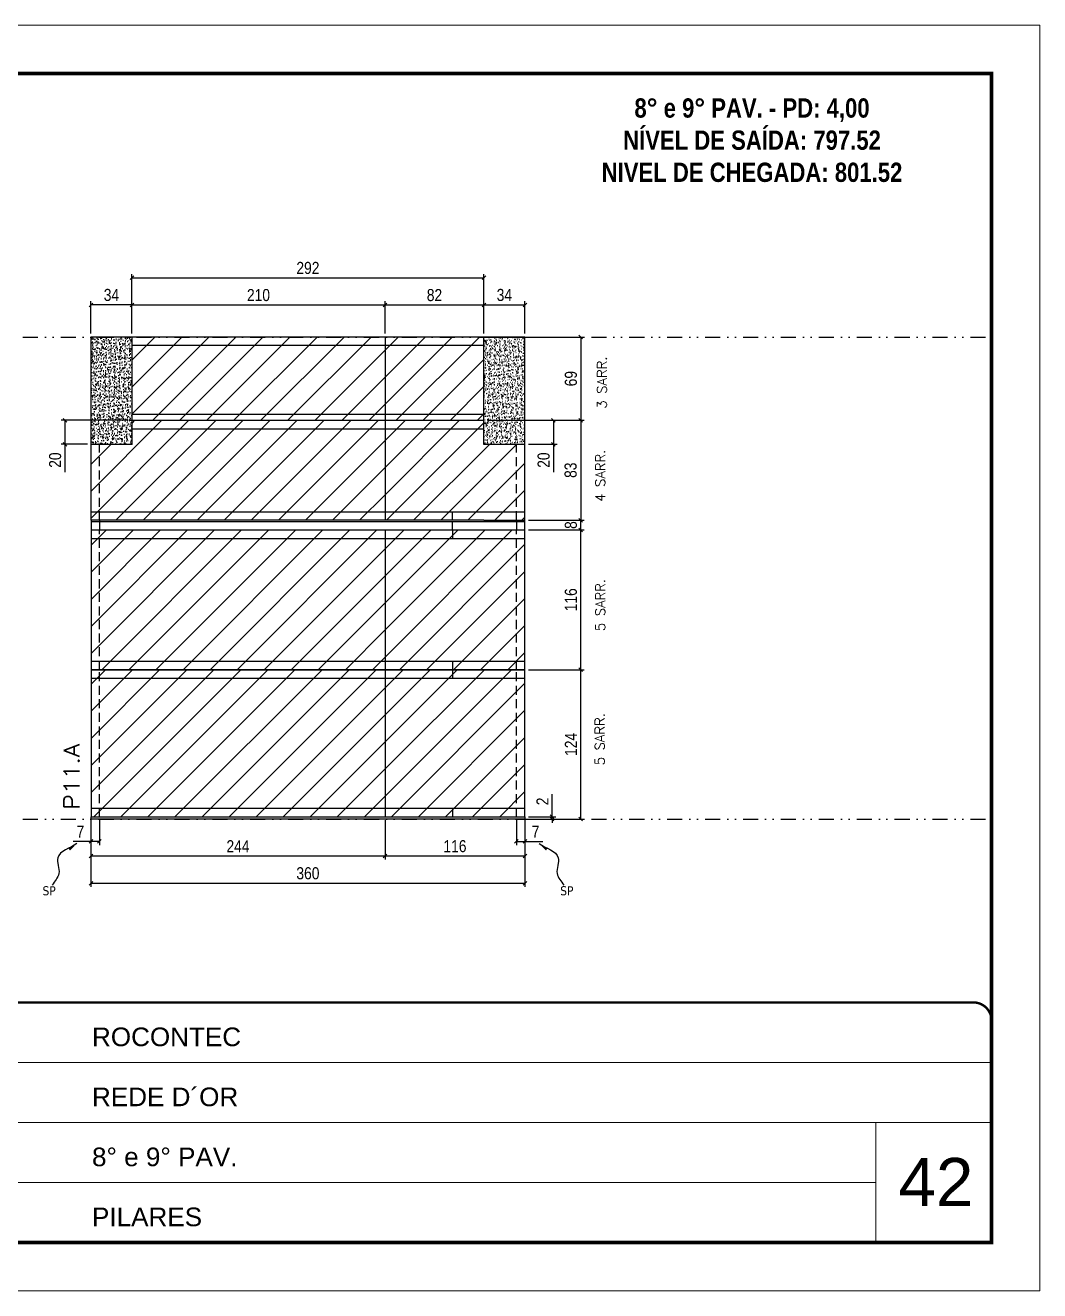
# Model space of a CAD drawing. Extents: x 28748 to 35002, y 14885 to 43501.
# Drawn here: x 30990 to 31832, y 30965 to 32015 of the extents above; entities that cross this region are included whole.
import ezdxf

# ---------------------------------------------------------------- set-up
doc = ezdxf.new("R2010")
doc.units = 0
for name, pattern in [('CONTINUO', [0]), ('DASHED', [0.75, 0.5, -0.25]), ('DIVIDE2', [0.625, 0.25, -0.125, 0, -0.125, 0, -0.125]), ('HIDDEN', [0.375, 0.25, -0.125])]:
    doc.linetypes.add(name, pattern=pattern)
for name, color, linetype, lineweight in [('CARIMBO', 255, 'Continuous', 9), ('Folhas', 255, 'Continuous', 9), ('Hachura', 251, 'Continuous', 9), ('SARRAFO DE PRESSAO', 251, 'DASHED', 9), ('Texto Seção', 7, 'Continuous', 15)]:
    doc.layers.add(name, color=color, linetype=linetype, lineweight=lineweight)
for name, color, linetype in [('COTA', 241, 'Continuous'), ('NOMENCLATURA', 7, 'Continuous'), ('Nível', 160, 'Continuous'), ('Painéis', 200, 'Continuous'), ('SARR_2.2x7', 40, 'Continuous'), ('Sarrafo de Pressão', 42, 'HIDDEN'), ('texto', 7, 'Continuous')]:
    doc.layers.add(name, color=color, linetype=linetype)
doc.styles.add('ARIAL', font='arial.ttf')
doc.styles.add('COTA TECNICA', font='techl___.ttf', dxfattribs={"height": 10})
doc.styles.add('COTA TECNICA-50', font='techl___.ttf', dxfattribs={"height": 10})
doc.styles.add('REGUA-120', font='ROMANS.shx', dxfattribs={"height": 15})
doc.styles.add('ROMANC', font='techb___.ttf', dxfattribs={"height": 2.5})
doc.styles.add('ROMANS', font='romans.shx')
doc.styles.get("Standard").update_dxf_attribs({"font": 'arial.ttf'})
doc.dimstyles.new('COTA PAINEL-50', dxfattribs={"dimtxt": 10, "dimasz": 3, "dimexe": 3, "dimexo": 3, "dimgap": 3, "dimtad": 1, "dimdec": 1, "dimzin": 12, "dimdsep": 46, "dimtxsty": 'COTA TECNICA-50', "dimblk1": 'OBLIQUE', "dimblk2": 'OBLIQUE', "dimsah": 1, "dimcen": 0.9, "dimclrd": 4, "dimclre": 4, "dimclrt": 240, "dimadec": 1, "dimazin": 3, "dimtfac": 1, "dimtdec": 1, "dimtmove": 0, "dimatfit": 3, "dimfxl": 1, "dimtolj": 1, "dimtzin": 12, "dimarcsym": 0})
doc.dimstyles.new('PAINEL', dxfattribs={"dimtxt": 10, "dimasz": 3, "dimexe": 3, "dimexo": 3, "dimgap": 3, "dimtad": 1, "dimdec": 1, "dimzin": 12, "dimdsep": 46, "dimtxsty": 'COTA TECNICA', "dimblk1": 'OBLIQUE', "dimblk2": 'OBLIQUE', "dimsah": 1, "dimcen": 0.9, "dimclrd": 4, "dimclre": 4, "dimclrt": 240, "dimadec": 1, "dimazin": 3, "dimtfac": 1, "dimtdec": 1, "dimtmove": 0, "dimatfit": 3, "dimfxl": 1, "dimtolj": 1, "dimtzin": 12, "dimarcsym": 0})
doc.dimstyles.get("Standard").update_dxf_attribs({"dimtxt": 0.18, "dimasz": 0.18, "dimexe": 0.18, "dimexo": 0.0625, "dimgap": 0.09, "dimtad": 0, "dimtih": 1, "dimtoh": 1, "dimdec": 4, "dimzin": 0, "dimdsep": 46, "dimtxsty": 'Standard', "dimcen": 0.09, "dimadec": 0, "dimazin": 0, "dimtfac": 1, "dimtdec": 4, "dimtofl": 0, "dimtmove": 0, "dimatfit": 3, "dimfxl": 1, "dimtolj": 1, "dimtzin": 0, "dimarcsym": 0})
pattern_1 = [(45, (-100272.658, -2076.637), (-11.2253202, 11.2253202), [])]
pattern_2 = [(45, (22629.309, 32133.585), (-11.22532, 11.22532), [])]
pattern_3 = [(50, (0, 8), (5.46554007, -0.47817257), [0.5715, -6.2865]), (355, (0, 8), (-1.05730264, 5.73170536), [0.4572, -5.0292175]), (100.451445, (0.4555, 7.96), (4.4082374, 5.25353256), [0.48570026, -5.34270734]), (46.1842, (0, 9.524), (8.1323712, -1.2612698), [0.85725, -9.42975]), (96.635558, (0.678, 9.419), (7.122124, 7.4227837), [0.7285507, -8.0140682]), (351.184151, (0, 9.524), (7.122124, 7.4227837), [0.685799, -7.543792]), (21, (0.762, 9.143), (4.54843174, -3.06795595), [0.5715, -6.2865]), (326, (0.762, 9.143), (1.85406085, 5.525639), [0.4572, -5.0292]), (71.451445, (1.141, 8.8873), (6.4024926, 2.45768307), [0.48570026, -5.3426981]), (37.5, (0, 8), (0.0926581, 2.53665117), [0, -4.96824, 0, -5.1054, 0, -5.04825]), (7.5, (0, 8), (2.00458988, 3.00541724), [0, -2.91084, 0, -4.85394, 0, -1.92405]), (327.5, (-1.6993, 8), (4.067717855, -0.17186232), [0, -1.905, 0, -5.9436, 0, -7.8867]), (317.5, (-2.4613, 8), (4.44387544, 0.76279473), [0, -2.4765, 0, -3.94716, 0, -5.6007])]

# ---------------------------------------------------------------- blocks, each defined once
blk = doc.blocks.new('9999999999')
at = {"color": 30, "linetype": 'CONTINUO'}
for p, q in [((98564.6, 34379.6), (99584, 34379.6)), ((98564.6, 34329.8), (99488, 34329.8)), ((99584, 34329.8), (99488, 34329.8)), ((99488, 34329.8), (99488, 34230.2)), ((98564.6, 34280), (99488, 34280))]:
    blk.add_line(p, q, dxfattribs=at)
at = {"color": 30, "linetype": 'CONTINUO', "const_width": 2}
blk.add_lwpolyline([(99584, 34230.2), (99584, 34414.4, 0.414214), (99569, 34429.4), (98229, 34429.4, 0.414214), (98214, 34414.4), (98214, 34245.2, 0.414214), (98229, 34230.2), (99584, 34230.2)], format="xyb", dxfattribs=at)
at = {"layer": 'Folhas'}
blk.add_lwpolyline([(98139, 34190.2), (99624, 34190.2), (99624, 35240.2), (98139, 35240.2)], close=True, dxfattribs=at)
at = {"layer": 'Folhas', "color": 30, "const_width": 3}
blk.add_lwpolyline([(98214, 34230.2), (99584, 34230.2), (99584, 35200.2), (98214, 35200.2)], close=True, dxfattribs=at)
at = {"color": 7, "linetype": 'Continuous', "ltscale": 5, "style": 'ARIAL'}
for s, height, p in [('ROCONTEC', 15.48, (98837.7, 34393.1)), ('REDE D´OR', 15.48, (98837.7, 34343.3)), ('8° e 9° PAV.', 15.483, (98837.7, 34293.5)), ('PILARES', 15.48, (98837.7, 34243.7))]:
    blk.add_text(s, height=height, dxfattribs=at).set_placement(p)
blk = doc.blocks.new('_Oblique')
at = {"color": 0, "linetype": 'ByBlock', "lineweight": -2}
blk.add_line((-0.5, -0.5), (0.5, 0.5), dxfattribs=at)
blk = doc.blocks.new('*D832')
at = {"layer": 'COTA', "color": 4, "lineweight": -2, "transparency": 16777216}
for p, q in [((31044.7, 31355.3), (31044.7, 31300.1)), ((31404.7, 31355.3), (31404.7, 31300.1)), ((31044.7, 31303.1), (31404.7, 31303.1))]:
    blk.add_line(p, q, dxfattribs=at)
at = {"layer": 'Defpoints', "color": 0, "transparency": 16777216}
for p in [(31044.7, 31358.3), (31404.7, 31358.3), (31404.7, 31303.1)]:
    blk.add_point(p, dxfattribs=at)
at = {"layer": 'COTA', "color": 4, "lineweight": -2, "transparency": 16777216, "xscale": 3, "yscale": 3, "zscale": 3, "rotation": 180}
blk.add_blockref('_Oblique', (31044.7, 31303.1), dxfattribs=at)
at = {"layer": 'COTA', "color": 4, "lineweight": -2, "transparency": 16777216, "xscale": 3, "yscale": 3, "zscale": 3}
blk.add_blockref('_Oblique', (31404.7, 31303.1), dxfattribs=at)
at = {"layer": 'COTA', "color": 240, "transparency": 16777216, "insert": (31224.7, 31311.3), "char_height": 10, "attachment_point": 5, "style": 'COTA TECNICA'}
blk.add_mtext('\\A1;360', dxfattribs=at)
blk = doc.blocks.new('*D833')
at = {"layer": 'COTA', "color": 4, "lineweight": -2, "transparency": 16777216}
for p, q in [((31044.7, 31353.3), (31044.7, 31334.8)), ((31051.7, 31355.3), (31051.7, 31334.8)), ((31044.7, 31337.8), (31030, 31337.8)), ((31051.7, 31337.8), (31044.7, 31337.8))]:
    blk.add_line(p, q, dxfattribs=at)
at = {"layer": 'Defpoints', "color": 0, "transparency": 16777216}
for p in [(31044.7, 31356.3), (31051.7, 31358.3), (31044.7, 31337.8)]:
    blk.add_point(p, dxfattribs=at)
at = {"layer": 'COTA', "color": 4, "lineweight": -2, "transparency": 16777216, "xscale": 3, "yscale": 3, "zscale": 3, "rotation": 180}
blk.add_blockref('_Oblique', (31044.7, 31337.8), dxfattribs=at)
at = {"layer": 'COTA', "color": 4, "lineweight": -2, "transparency": 16777216, "xscale": 3, "yscale": 3, "zscale": 3}
blk.add_blockref('_Oblique', (31051.7, 31337.8), dxfattribs=at)
at = {"layer": 'COTA', "color": 240, "transparency": 16777216, "insert": (31035.9, 31345.8), "char_height": 10, "attachment_point": 5, "style": 'COTA TECNICA-50'}
blk.add_mtext('\\A1;7', dxfattribs=at)
blk = doc.blocks.new('*D834')
at = {"layer": 'COTA', "color": 4, "lineweight": -2, "transparency": 16777216}
for p, q in [((31397.7, 31355.3), (31397.7, 31334.8)), ((31404.7, 31353.3), (31404.7, 31334.8)), ((31397.7, 31337.8), (31404.7, 31337.8)), ((31404.7, 31337.8), (31419.5, 31337.8))]:
    blk.add_line(p, q, dxfattribs=at)
at = {"layer": 'Defpoints', "color": 0, "transparency": 16777216}
for p in [(31397.7, 31358.3), (31404.7, 31356.3), (31404.7, 31337.8)]:
    blk.add_point(p, dxfattribs=at)
at = {"layer": 'COTA', "color": 4, "lineweight": -2, "transparency": 16777216, "xscale": 3, "yscale": 3, "zscale": 3, "rotation": 180}
blk.add_blockref('_Oblique', (31397.7, 31337.8), dxfattribs=at)
at = {"layer": 'COTA', "color": 4, "lineweight": -2, "transparency": 16777216, "xscale": 3, "yscale": 3, "zscale": 3}
blk.add_blockref('_Oblique', (31404.7, 31337.8), dxfattribs=at)
at = {"layer": 'COTA', "color": 240, "transparency": 16777216, "insert": (31413.6, 31345.8), "char_height": 10, "attachment_point": 5, "style": 'COTA TECNICA-50'}
blk.add_mtext('\\A1;7', dxfattribs=at)
blk = doc.blocks.new('*D835')
at = {"layer": 'COTA', "color": 4, "lineweight": -2, "transparency": 16777216}
for p, q in [((31407.7, 31480.3), (31454, 31480.3)), ((31451, 31356.3), (31451, 31480.3)), ((31407.7, 31356.3), (31454, 31356.3))]:
    blk.add_line(p, q, dxfattribs=at)
at = {"layer": 'Defpoints', "color": 0, "transparency": 16777216}
for p in [(31404.7, 31480.3), (31451, 31480.3), (31404.7, 31356.3)]:
    blk.add_point(p, dxfattribs=at)
at = {"layer": 'COTA', "color": 4, "lineweight": -2, "transparency": 16777216, "xscale": 3, "yscale": 3, "zscale": 3}
for p, rotation in [((31451, 31480.3), 90), ((31451, 31356.3), 270)]:
    blk.add_blockref('_Oblique', p, dxfattribs=dict(at, rotation=rotation))
at = {"layer": 'COTA', "color": 240, "transparency": 16777216, "insert": (31442.9, 31418.3), "char_height": 10, "attachment_point": 5, "rotation": 90, "style": 'COTA TECNICA-50'}
blk.add_mtext('\\A1;124', dxfattribs=at)
blk = doc.blocks.new('*D836')
at = {"layer": 'COTA', "color": 4, "lineweight": -2, "transparency": 16777216}
for p, q in [((31427.3, 31358.3), (31427.3, 31377.1)), ((31407.7, 31358.3), (31430.3, 31358.3)), ((31407.7, 31356.3), (31430.3, 31356.3)), ((31427.3, 31356.3), (31427.3, 31358.3)), ((31427.3, 31356.3), (31427.3, 31353.3))]:
    blk.add_line(p, q, dxfattribs=at)
at = {"layer": 'Defpoints', "color": 0, "transparency": 16777216}
for p in [(31404.7, 31358.3), (31404.7, 31356.3), (31427.3, 31356.3)]:
    blk.add_point(p, dxfattribs=at)
at = {"layer": 'COTA', "color": 4, "lineweight": -2, "transparency": 16777216, "xscale": 3, "yscale": 3, "zscale": 3}
for p, rotation in [((31427.3, 31358.3), 270), ((31427.3, 31356.3), 90)]:
    blk.add_blockref('_Oblique', p, dxfattribs=dict(at, rotation=rotation))
at = {"layer": 'COTA', "color": 240, "transparency": 16777216, "insert": (31419.3, 31371), "char_height": 10, "attachment_point": 5, "rotation": 90, "style": 'COTA TECNICA-50'}
blk.add_mtext('\\A1;2', dxfattribs=at)
blk = doc.blocks.new('*D837')
at = {"layer": 'COTA', "color": 4, "linetype": 'ByBlock', "lineweight": -2, "transparency": 16777216}
for p, q in [((31407.7, 31596.3), (31454, 31596.3)), ((31451, 31480.3), (31451, 31596.3)), ((31407.7, 31480.3), (31454, 31480.3))]:
    blk.add_line(p, q, dxfattribs=at)
at = {"layer": 'Defpoints', "color": 0, "linetype": 'ByBlock', "transparency": 16777216}
for p in [(31404.7, 31596.3), (31451, 31596.3), (31404.7, 31480.3)]:
    blk.add_point(p, dxfattribs=at)
at = {"layer": 'COTA', "color": 4, "linetype": 'ByBlock', "lineweight": -2, "transparency": 16777216, "xscale": 3, "yscale": 3, "zscale": 3}
for p, rotation in [((31451, 31596.3), 90), ((31451, 31480.3), 270)]:
    blk.add_blockref('_Oblique', p, dxfattribs=dict(at, rotation=rotation))
at = {"layer": 'COTA', "color": 240, "linetype": 'ByBlock', "transparency": 16777216, "insert": (31442.9, 31538.3), "char_height": 10, "attachment_point": 5, "rotation": 90, "style": 'COTA TECNICA'}
blk.add_mtext('\\A1;116', dxfattribs=at)
blk = doc.blocks.new('*D838')
at = {"layer": 'COTA', "color": 4, "linetype": 'ByBlock', "lineweight": -2, "transparency": 16777216}
for p, q in [((31373.7, 31756.3), (31454, 31756.3)), ((31451, 31756.3), (31451, 31687.3)), ((31373.7, 31687.3), (31454, 31687.3))]:
    blk.add_line(p, q, dxfattribs=at)
at = {"layer": 'Defpoints', "color": 0, "linetype": 'ByBlock', "transparency": 16777216}
for p in [(31370.7, 31756.3), (31370.7, 31687.3), (31451, 31687.3)]:
    blk.add_point(p, dxfattribs=at)
at = {"layer": 'COTA', "color": 4, "linetype": 'ByBlock', "lineweight": -2, "transparency": 16777216, "xscale": 3, "yscale": 3, "zscale": 3}
for p, rotation in [((31451, 31756.3), 90), ((31451, 31687.3), 270)]:
    blk.add_blockref('_Oblique', p, dxfattribs=dict(at, rotation=rotation))
at = {"layer": 'COTA', "color": 240, "linetype": 'ByBlock', "transparency": 16777216, "insert": (31442.9, 31721.8), "char_height": 10, "attachment_point": 5, "rotation": 90, "style": 'COTA TECNICA'}
blk.add_mtext('\\A1;69', dxfattribs=at)
blk = doc.blocks.new('*D1692')
at = {"layer": 'COTA', "color": 4, "linetype": 'ByBlock', "lineweight": -2, "transparency": 16777216}
for p, q in [((31044.7, 31759.3), (31044.7, 31786)), ((31078.7, 31759.3), (31078.7, 31786)), ((31078.7, 31783), (31044.7, 31783))]:
    blk.add_line(p, q, dxfattribs=at)
at = {"layer": 'Defpoints', "color": 0, "linetype": 'ByBlock', "transparency": 16777216}
for p in [(31044.7, 31783), (31044.7, 31756.3), (31078.7, 31756.3)]:
    blk.add_point(p, dxfattribs=at)
at = {"layer": 'COTA', "color": 4, "linetype": 'ByBlock', "lineweight": -2, "transparency": 16777216, "xscale": 3, "yscale": 3, "zscale": 3, "rotation": 180}
blk.add_blockref('_Oblique', (31044.7, 31783), dxfattribs=at)
at = {"layer": 'COTA', "color": 4, "linetype": 'ByBlock', "lineweight": -2, "transparency": 16777216, "xscale": 3, "yscale": 3, "zscale": 3}
blk.add_blockref('_Oblique', (31078.7, 31783), dxfattribs=at)
at = {"layer": 'COTA', "color": 240, "linetype": 'ByBlock', "transparency": 16777216, "insert": (31061.7, 31791.2), "char_height": 10, "attachment_point": 5, "style": 'COTA TECNICA'}
blk.add_mtext('\\A1;34', dxfattribs=at)
blk = doc.blocks.new('*D1693')
at = {"layer": 'COTA', "color": 4, "linetype": 'ByBlock', "lineweight": -2, "transparency": 16777216}
for p, q in [((31370.7, 31759.3), (31370.7, 31786)), ((31404.7, 31759.3), (31404.7, 31786)), ((31370.7, 31783), (31404.7, 31783))]:
    blk.add_line(p, q, dxfattribs=at)
at = {"layer": 'Defpoints', "color": 0, "linetype": 'ByBlock', "transparency": 16777216}
for p in [(31404.7, 31783), (31370.7, 31756.3), (31404.7, 31756.3)]:
    blk.add_point(p, dxfattribs=at)
at = {"layer": 'COTA', "color": 4, "linetype": 'ByBlock', "lineweight": -2, "transparency": 16777216, "xscale": 3, "yscale": 3, "zscale": 3, "rotation": 180}
blk.add_blockref('_Oblique', (31370.7, 31783), dxfattribs=at)
at = {"layer": 'COTA', "color": 4, "linetype": 'ByBlock', "lineweight": -2, "transparency": 16777216, "xscale": 3, "yscale": 3, "zscale": 3}
blk.add_blockref('_Oblique', (31404.7, 31783), dxfattribs=at)
at = {"layer": 'COTA', "color": 240, "linetype": 'ByBlock', "transparency": 16777216, "insert": (31387.7, 31791.2), "char_height": 10, "attachment_point": 5, "style": 'COTA TECNICA'}
blk.add_mtext('\\A1;34', dxfattribs=at)
blk = doc.blocks.new('*D1694')
at = {"layer": 'COTA', "color": 4, "linetype": 'ByBlock', "lineweight": -2, "transparency": 16777216}
for p, q in [((31044.7, 31355.3), (31044.7, 31322.7)), ((31288.7, 31355.3), (31288.7, 31322.7)), ((31044.7, 31325.7), (31288.7, 31325.7))]:
    blk.add_line(p, q, dxfattribs=at)
at = {"layer": 'Defpoints', "color": 0, "linetype": 'ByBlock', "transparency": 16777216}
for p in [(31044.7, 31358.3), (31288.7, 31358.3), (31288.7, 31325.7)]:
    blk.add_point(p, dxfattribs=at)
at = {"layer": 'COTA', "color": 4, "linetype": 'ByBlock', "lineweight": -2, "transparency": 16777216, "xscale": 3, "yscale": 3, "zscale": 3, "rotation": 180}
blk.add_blockref('_Oblique', (31044.7, 31325.7), dxfattribs=at)
at = {"layer": 'COTA', "color": 4, "linetype": 'ByBlock', "lineweight": -2, "transparency": 16777216, "xscale": 3, "yscale": 3, "zscale": 3}
blk.add_blockref('_Oblique', (31288.7, 31325.7), dxfattribs=at)
at = {"layer": 'COTA', "color": 240, "linetype": 'ByBlock', "transparency": 16777216, "insert": (31166.7, 31333.8), "char_height": 10, "attachment_point": 5, "style": 'COTA TECNICA'}
blk.add_mtext('\\A1;244', dxfattribs=at)
blk = doc.blocks.new('*D1695')
at = {"layer": 'COTA', "color": 4, "linetype": 'ByBlock', "lineweight": -2, "transparency": 16777216}
for p, q in [((31288.7, 31355.3), (31288.7, 31322.7)), ((31404.7, 31353.3), (31404.7, 31322.7)), ((31288.7, 31325.7), (31404.7, 31325.7))]:
    blk.add_line(p, q, dxfattribs=at)
at = {"layer": 'Defpoints', "color": 0, "linetype": 'ByBlock', "transparency": 16777216}
for p in [(31288.7, 31358.3), (31404.7, 31356.3), (31404.7, 31325.7)]:
    blk.add_point(p, dxfattribs=at)
at = {"layer": 'COTA', "color": 4, "linetype": 'ByBlock', "lineweight": -2, "transparency": 16777216, "xscale": 3, "yscale": 3, "zscale": 3, "rotation": 180}
blk.add_blockref('_Oblique', (31288.7, 31325.7), dxfattribs=at)
at = {"layer": 'COTA', "color": 4, "linetype": 'ByBlock', "lineweight": -2, "transparency": 16777216, "xscale": 3, "yscale": 3, "zscale": 3}
blk.add_blockref('_Oblique', (31404.7, 31325.7), dxfattribs=at)
at = {"layer": 'COTA', "color": 240, "linetype": 'ByBlock', "transparency": 16777216, "insert": (31346.7, 31333.8), "char_height": 10, "attachment_point": 5, "style": 'COTA TECNICA'}
blk.add_mtext('\\A1;116', dxfattribs=at)
blk = doc.blocks.new('*D2052')
at = {"layer": 'COTA', "color": 4, "lineweight": -2, "transparency": 16777216}
for p, q in [((31373.7, 31687.3), (31454, 31687.3)), ((31451, 31687.3), (31451, 31604.3)), ((31407.7, 31604.3), (31454, 31604.3))]:
    blk.add_line(p, q, dxfattribs=at)
at = {"layer": 'Defpoints', "color": 0, "transparency": 16777216}
for p in [(31370.7, 31687.3), (31404.7, 31604.3), (31451, 31604.3)]:
    blk.add_point(p, dxfattribs=at)
at = {"layer": 'COTA', "color": 4, "lineweight": -2, "transparency": 16777216, "xscale": 3, "yscale": 3, "zscale": 3}
for p, rotation in [((31451, 31687.3), 90), ((31451, 31604.3), 270)]:
    blk.add_blockref('_Oblique', p, dxfattribs=dict(at, rotation=rotation))
at = {"layer": 'COTA', "color": 240, "transparency": 16777216, "insert": (31442.7, 31645.8), "char_height": 10, "attachment_point": 5, "rotation": 90, "style": 'COTA TECNICA-50'}
blk.add_mtext('\\A1;83', dxfattribs=at)
blk = doc.blocks.new('*D2082')
at = {"layer": 'COTA', "color": 4, "lineweight": -2, "transparency": 16777216}
for p, q in [((31078.7, 31759.3), (31078.7, 31786)), ((31288.7, 31759.3), (31288.7, 31786)), ((31078.7, 31783), (31288.7, 31783))]:
    blk.add_line(p, q, dxfattribs=at)
at = {"layer": 'Defpoints', "color": 0, "transparency": 16777216}
for p in [(31288.7, 31783), (31078.7, 31756.3), (31288.7, 31756.3)]:
    blk.add_point(p, dxfattribs=at)
at = {"layer": 'COTA', "color": 4, "lineweight": -2, "transparency": 16777216, "xscale": 3, "yscale": 3, "zscale": 3, "rotation": 180}
blk.add_blockref('_Oblique', (31078.7, 31783), dxfattribs=at)
at = {"layer": 'COTA', "color": 4, "lineweight": -2, "transparency": 16777216, "xscale": 3, "yscale": 3, "zscale": 3}
blk.add_blockref('_Oblique', (31288.7, 31783), dxfattribs=at)
at = {"layer": 'COTA', "color": 240, "transparency": 16777216, "insert": (31183.7, 31791.1), "char_height": 10, "attachment_point": 5, "style": 'COTA TECNICA-50'}
blk.add_mtext('\\A1;210', dxfattribs=at)
blk = doc.blocks.new('*D1421')
at = {"layer": 'COTA', "color": 4, "lineweight": -2, "transparency": 16777216}
for p, q in [((31288.7, 31759.3), (31288.7, 31786)), ((31370.7, 31759.3), (31370.7, 31786)), ((31288.7, 31783), (31370.7, 31783))]:
    blk.add_line(p, q, dxfattribs=at)
at = {"layer": 'Defpoints', "color": 0, "transparency": 16777216}
for p in [(31370.7, 31783), (31288.7, 31756.3), (31370.7, 31756.3)]:
    blk.add_point(p, dxfattribs=at)
at = {"layer": 'COTA', "color": 4, "lineweight": -2, "transparency": 16777216, "xscale": 3, "yscale": 3, "zscale": 3, "rotation": 180}
blk.add_blockref('_Oblique', (31288.7, 31783), dxfattribs=at)
at = {"layer": 'COTA', "color": 4, "lineweight": -2, "transparency": 16777216, "xscale": 3, "yscale": 3, "zscale": 3}
blk.add_blockref('_Oblique', (31370.7, 31783), dxfattribs=at)
at = {"layer": 'COTA', "color": 240, "transparency": 16777216, "insert": (31329.7, 31791.1), "char_height": 10, "attachment_point": 5, "style": 'COTA TECNICA-50'}
blk.add_mtext('\\A1;82', dxfattribs=at)
blk = doc.blocks.new('*D2269')
at = {"layer": 'COTA', "color": 4, "lineweight": -2, "transparency": 16777216}
for p, q in [((31078.7, 31759.3), (31078.7, 31808.5)), ((31078.7, 31805.5), (31370.7, 31805.5)), ((31370.7, 31759.3), (31370.7, 31808.5))]:
    blk.add_line(p, q, dxfattribs=at)
at = {"layer": 'Defpoints', "color": 0, "transparency": 16777216}
for p in [(31370.7, 31805.5), (31078.7, 31756.3), (31370.7, 31756.3)]:
    blk.add_point(p, dxfattribs=at)
at = {"layer": 'COTA', "color": 4, "lineweight": -2, "transparency": 16777216, "xscale": 3, "yscale": 3, "zscale": 3, "rotation": 180}
blk.add_blockref('_Oblique', (31078.7, 31805.5), dxfattribs=at)
at = {"layer": 'COTA', "color": 4, "lineweight": -2, "transparency": 16777216, "xscale": 3, "yscale": 3, "zscale": 3}
blk.add_blockref('_Oblique', (31370.7, 31805.5), dxfattribs=at)
at = {"layer": 'COTA', "color": 240, "transparency": 16777216, "insert": (31224.7, 31813.6), "char_height": 10, "attachment_point": 5, "style": 'COTA TECNICA'}
blk.add_mtext('\\A1;292', dxfattribs=at)
blk = doc.blocks.new('*D2453')
at = {"layer": 'COTA', "color": 4, "lineweight": -2, "transparency": 16777216}
for p, q in [((31373.7, 31687.3), (31431.4, 31687.3)), ((31428.4, 31687.3), (31428.4, 31667.3)), ((31407.7, 31667.3), (31431.4, 31667.3)), ((31428.4, 31667.3), (31428.4, 31644.1))]:
    blk.add_line(p, q, dxfattribs=at)
at = {"layer": 'Defpoints', "color": 0, "transparency": 16777216}
for p in [(31370.7, 31687.3), (31404.7, 31667.3), (31428.4, 31667.3)]:
    blk.add_point(p, dxfattribs=at)
at = {"layer": 'COTA', "color": 4, "lineweight": -2, "transparency": 16777216, "xscale": 3, "yscale": 3, "zscale": 3}
for p, rotation in [((31428.4, 31687.3), 90), ((31428.4, 31667.3), 270)]:
    blk.add_blockref('_Oblique', p, dxfattribs=dict(at, rotation=rotation))
at = {"layer": 'COTA', "color": 240, "transparency": 16777216, "insert": (31420.3, 31654.2), "char_height": 10, "attachment_point": 5, "rotation": 90, "style": 'COTA TECNICA'}
blk.add_mtext('\\A1;20', dxfattribs=at)
blk = doc.blocks.new('*D2454')
at = {"layer": 'COTA', "color": 4, "lineweight": -2, "transparency": 16777216}
for p, q in [((31075.7, 31687.3), (31020.1, 31687.3)), ((31023.1, 31687.3), (31023.1, 31667.3)), ((31041.7, 31667.3), (31020.1, 31667.3)), ((31023.1, 31667.3), (31023.1, 31644.1))]:
    blk.add_line(p, q, dxfattribs=at)
at = {"layer": 'Defpoints', "color": 0, "transparency": 16777216}
for p in [(31078.7, 31687.3), (31023.1, 31667.3), (31044.7, 31667.3)]:
    blk.add_point(p, dxfattribs=at)
at = {"layer": 'COTA', "color": 4, "lineweight": -2, "transparency": 16777216, "xscale": 3, "yscale": 3, "zscale": 3}
for p, rotation in [((31023.1, 31687.3), 90), ((31023.1, 31667.3), 270)]:
    blk.add_blockref('_Oblique', p, dxfattribs=dict(at, rotation=rotation))
at = {"layer": 'COTA', "color": 240, "transparency": 16777216, "insert": (31015, 31654.2), "char_height": 10, "attachment_point": 5, "rotation": 90, "style": 'COTA TECNICA'}
blk.add_mtext('\\A1;20', dxfattribs=at)
blk = doc.blocks.new('*D2618')
at = {"layer": 'COTA', "color": 4, "lineweight": -2, "transparency": 16777216}
for p, q in [((31407.7, 31604.3), (31454, 31604.3)), ((31407.7, 31596.3), (31454, 31596.3)), ((31451, 31596.3), (31451, 31604.3))]:
    blk.add_line(p, q, dxfattribs=at)
at = {"layer": 'Defpoints', "color": 0, "transparency": 16777216}
for p in [(31404.7, 31604.3), (31404.7, 31596.3), (31451, 31604.3)]:
    blk.add_point(p, dxfattribs=at)
at = {"layer": 'COTA', "color": 4, "lineweight": -2, "transparency": 16777216, "xscale": 3, "yscale": 3, "zscale": 3}
for p, rotation in [((31451, 31604.3), 90), ((31451, 31596.3), 270)]:
    blk.add_blockref('_Oblique', p, dxfattribs=dict(at, rotation=rotation))
at = {"layer": 'COTA', "color": 240, "transparency": 16777216, "insert": (31442.9, 31600.3), "char_height": 10, "attachment_point": 5, "rotation": 90, "style": 'COTA TECNICA'}
blk.add_mtext('\\A1;8', dxfattribs=at)

msp = doc.modelspace()

# ---------------------------------------------------------------- hatches: boundary and pattern name
at = {"layer": 'COTA', "linetype": 'ByBlock'}
h = msp.add_hatch(dxfattribs=at)
h.set_pattern_fill('AR-CONC', color=256, scale=0.03)
h.set_pattern_definition(pattern_3)
h.paths.add_polyline_path([(31078.75, 31756.28), (31044.75, 31756.28), (31044.75, 31667.28), (31078.75, 31667.28)])
h = msp.add_hatch(dxfattribs=at)
h.set_pattern_fill('AR-CONC', color=256, scale=0.03)
h.set_pattern_definition(pattern_3)
h.paths.add_polyline_path([(31404.75, 31756.28), (31370.75, 31756.28), (31370.75, 31667.28), (31404.75, 31667.28)])
at = {"layer": 'Hachura', "linetype": 'ByBlock'}
h = msp.add_hatch(dxfattribs=at)
h.set_pattern_fill('ANSI31', color=256, scale=5)
h.set_pattern_definition(pattern_2)
h.paths.add_polyline_path([(31288.75, 31687.28), (31288.75, 31756.28), (31078.75, 31756.28), (31078.75, 31687.28)])
h = msp.add_hatch(dxfattribs=at)
h.set_pattern_fill('ANSI31', color=256, scale=5)
h.set_pattern_definition(pattern_2)
h.paths.add_polyline_path([(31370.75, 31756.28), (31288.75, 31756.28), (31288.75, 31687.28), (31370.75, 31687.28)])
at = {"layer": 'Hachura'}
h = msp.add_hatch(dxfattribs=at)
h.set_pattern_fill('ANSI31', color=256, scale=5)
h.paths.add_polyline_path([(31288.75, 31687.28), (31078.75, 31687.28), (31078.75, 31667.28), (31044.75, 31667.28), (31044.75, 31604.28), (31078.75, 31604.28), (31288.75, 31604.28)])
h = msp.add_hatch(dxfattribs=at)
h.set_pattern_fill('ANSI31', color=256, scale=5)
h.paths.add_polyline_path([(31404.75, 31667.28), (31370.75, 31667.28), (31370.75, 31687.28), (31288.75, 31687.28), (31288.75, 31604.28), (31370.75, 31604.28), (31404.75, 31604.28)])
h = msp.add_hatch(dxfattribs=at)
h.set_pattern_fill('ANSI31', color=256, scale=5)
h.paths.add_polyline_path([(31288.75, 31596.28), (31078.75, 31596.28), (31044.75, 31596.28), (31044.75, 31480.28), (31288.75, 31480.28)])
h = msp.add_hatch(dxfattribs=at)
h.set_pattern_fill('ANSI31', color=256, scale=5)
h.paths.add_polyline_path([(31404.75, 31596.28), (31370.75, 31596.28), (31288.75, 31596.28), (31288.75, 31480.28), (31404.75, 31480.28)])
at = {"layer": 'Hachura', "linetype": 'ByBlock'}
h = msp.add_hatch(dxfattribs=at)
h.set_pattern_fill('ANSI31', color=256, scale=5)
h.set_pattern_definition(pattern_1)
h.paths.add_polyline_path([(31044.75, 31480.28), (31044.75, 31358.28), (31288.75, 31358.28), (31288.75, 31480.28)])
h = msp.add_hatch(dxfattribs=at)
h.set_pattern_fill('ANSI31', color=256, scale=5)
h.set_pattern_definition(pattern_1)
h.paths.add_polyline_path([(31288.75, 31358.28), (31404.75, 31358.28), (31404.75, 31480.28), (31288.75, 31480.28)])

# ---------------------------------------------------------------- linework, layer by layer
at = {"layer": 'COTA', "linetype": 'ByBlock'}
for p, q in [((31078.75, 31756.28), (31044.75, 31756.28)), ((31044.75, 31667.28), (31044.75, 31756.28)), ((31404.75, 31756.28), (31370.75, 31756.28)), ((31404.75, 31667.28), (31404.75, 31756.28))]:
    msp.add_line(p, q, dxfattribs=at)
at = {"layer": 'Nível', "color": 4, "linetype": 'DIVIDE2', "ltscale": 50}
for p, q in [((30768, 31756.28), (31791.84, 31756.28)), ((30768, 31356.28), (31791.84, 31356.28))]:
    msp.add_line(p, q, dxfattribs=at)
at = {"layer": 'Painéis'}
for p, q in [((31370.75, 31756.28), (31078.75, 31756.28)), ((31078.75, 31667.28), (31078.75, 31756.28)), ((31288.75, 31756.28), (31288.75, 31604.28)), ((31370.75, 31667.28), (31370.75, 31756.28)), ((31078.75, 31687.28), (31370.75, 31687.28)), ((31044.75, 31604.28), (31044.75, 31667.28)), ((31078.75, 31667.28), (31044.75, 31667.28)), ((31404.75, 31667.28), (31370.75, 31667.28)), ((31404.75, 31604.28), (31404.75, 31667.28)), ((31078.75, 31604.28), (31044.75, 31604.28)), ((31044.75, 31604.28), (31044.75, 31596.28)), ((31044.75, 31596.28), (31044.75, 31358.28)), ((31044.75, 31596.28), (31404.75, 31596.28)), ((31370.75, 31604.28), (31078.75, 31604.28)), ((31288.75, 31596.28), (31288.75, 31358.28)), ((31370.75, 31604.28), (31404.75, 31604.28)), ((31404.75, 31596.28), (31404.75, 31604.28)), ((31404.75, 31358.28), (31404.75, 31596.28)), ((31404.75, 31480.28), (31044.75, 31480.28)), ((31044.75, 31480.28), (31404.75, 31480.28)), ((31044.75, 31358.28), (31404.75, 31358.28))]:
    msp.add_line(p, q, dxfattribs=at)
msp.add_lwpolyline([(31044.75, 31358.28), (31404.75, 31358.28), (31404.75, 31356.28), (31044.75, 31356.28)], close=True, dxfattribs=at)
at = {"layer": 'SARR_2.2x7'}
for p, q in [((31288.75, 31756.28), (31078.75, 31756.28)), ((31370.75, 31756.28), (31288.75, 31756.28)), ((31288.75, 31749.28), (31078.75, 31749.28)), ((31370.75, 31749.28), (31288.75, 31749.28)), ((31078.75, 31692.28), (31288.75, 31692.28)), ((31288.75, 31692.28), (31370.75, 31692.28)), ((31078.75, 31680.28), (31370.75, 31680.28)), ((31044.75, 31611.28), (31344.75, 31611.28)), ((31344.75, 31611.28), (31404.75, 31611.28)), ((31344.75, 31604.28), (31344.75, 31611.28)), ((31044.75, 31603.28), (31344.75, 31603.28)), ((31344.75, 31603.28), (31404.75, 31603.28)), ((31344.75, 31596.28), (31344.75, 31603.28)), ((31344.75, 31596.28), (31344.75, 31589.28)), ((31044.75, 31589.28), (31344.75, 31589.28)), ((31344.75, 31589.28), (31404.75, 31589.28)), ((31044.75, 31487.28), (31344.75, 31487.28)), ((31344.75, 31487.28), (31404.75, 31487.28)), ((31344.75, 31487.28), (31344.75, 31480.28)), ((31344.75, 31480.28), (31344.75, 31473.28)), ((31044.75, 31473.28), (31344.75, 31473.28)), ((31344.75, 31473.28), (31404.75, 31473.28)), ((31044.75, 31365.28), (31344.75, 31365.28)), ((31344.75, 31365.28), (31404.75, 31365.28)), ((31344.75, 31365.28), (31344.75, 31358.28))]:
    msp.add_line(p, q, dxfattribs=at)
at = {"layer": 'Sarrafo de Pressão', "ltscale": 30}
for p, q in [((31051.75, 31604.28), (31051.75, 31667.28)), ((31397.75, 31604.28), (31397.75, 31667.28)), ((31051.75, 31604.28), (31051.75, 31596.28)), ((31051.75, 31480.28), (31051.75, 31596.28)), ((31397.75, 31604.28), (31397.75, 31596.28)), ((31397.75, 31480.28), (31397.75, 31596.28)), ((31051.75, 31358.28), (31051.75, 31480.28)), ((31397.75, 31358.28), (31397.75, 31480.28))]:
    msp.add_line(p, q, dxfattribs=at)

# ---------------------------------------------------------------- block references
at = {"layer": 'SARRAFO DE PRESSAO', "color": 6, "linetype": 'ByBlock'}
msp.add_blockref('9999999999', (-67792.14, -3225.21), dxfattribs=at)

# ---------------------------------------------------------------- texts
at = {"layer": 'CARIMBO', "style": 'ARIAL'}
msp.add_text('42', height=40, dxfattribs=at).set_placement((31714.7, 31035.14))
at = {"layer": 'NOMENCLATURA', "color": 2, "insert": (31593.17, 31981.05), "char_height": 16, "attachment_point": 2, "style": 'ROMANC'}
msp.add_mtext_dynamic_manual_height_columns('\\P8° e 9° PAV. - PD: 4,00\\PNÍVEL DE SAÍDA: 797.52\\PNIVEL DE CHEGADA: 801.52', width=300.2766, gutter_width=1, heights=[0], dxfattribs=at)
at = {"layer": 'texto', "color": 0, "char_height": 7.5, "attachment_point": 5}
for insert in [(31009.97, 31296.79), (31439.52, 31296.79)]:
    msp.add_mtext('{\\fTahoma|b0|i0|c0|p34;\\C4;SP}', dxfattribs=dict(at, insert=insert))
at = {"layer": 'Texto Seção', "linetype": 'Continuous', "style": 'ROMANS'}
for s, p in [('3 SARR.', (31472.59, 31696.91)), ('4 SARR.', (31471.29, 31619.61)), ('5 SARR.', (31471.29, 31512.31)), ('5 SARR.', (31470.87, 31400.99))]:
    msp.add_text(s, height=8, rotation=90, dxfattribs=at).set_placement(p)
at = {"layer": 'Texto Seção', "style": 'REGUA-120', "width": 1.1}
msp.add_text('P11.A', height=13, rotation=90, dxfattribs=at).set_placement((31035.16, 31364.17))

# ---------------------------------------------------------------- dimensions: what is measured, and where the dimension line sits
at = {"layer": 'COTA'}
for base, p1, p2, dimstyle, picture, middle in [((31370.75, 31805.5), (31078.75, 31756.28), (31370.75, 31756.28), 'PAINEL', '*D2269', (31224.75, 31813.59)), ((31288.75, 31782.96), (31078.75, 31756.28), (31288.75, 31756.28), 'COTA PAINEL-50', '*D2082', (31183.75, 31791.06)), ((31370.75, 31782.96), (31288.75, 31756.28), (31370.75, 31756.28), 'COTA PAINEL-50', '*D1421', (31329.75, 31791.06)), ((31404.75, 31337.77), (31397.75, 31358.28), (31404.75, 31356.28), 'COTA PAINEL-50', '*D834', (31413.61, 31345.84))]:
    dim = msp.add_linear_dim(base=base, p1=p1, p2=p2, dimstyle=dimstyle, dxfattribs=at)
    dim.commit()
    dim.dimension.update_dxf_attribs({"geometry": picture, "text_midpoint": middle})
at = {"layer": 'COTA', "linetype": 'ByBlock'}
for base, p1, p2, picture, middle in [((31044.75, 31782.96), (31078.75, 31756.28), (31044.75, 31756.28), '*D1692', (31061.75, 31791.18)), ((31404.75, 31782.96), (31370.75, 31756.28), (31404.75, 31756.28), '*D1693', (31387.75, 31791.18)), ((31288.75, 31325.68), (31044.75, 31358.28), (31288.75, 31358.28), '*D1694', (31166.75, 31333.75))]:
    dim = msp.add_linear_dim(base=base, p1=p1, p2=p2, dimstyle='PAINEL', dxfattribs=at)
    dim.commit()
    dim.dimension.update_dxf_attribs({"geometry": picture, "text_midpoint": middle})
dim = msp.add_linear_dim(base=(31450.99, 31687.28), p1=(31370.75, 31756.28), p2=(31370.75, 31687.28), angle=90, dimstyle='PAINEL', dxfattribs=at)
dim.commit()
dim.dimension.update_dxf_attribs({"geometry": '*D838', "text_midpoint": (31442.85, 31721.78)})
at = {"layer": 'COTA'}
for base, p1, p2, angle, dimstyle, picture, middle in [((31023.11, 31667.28), (31078.75, 31687.28), (31044.75, 31667.28), 90, 'PAINEL', '*D2454', (31015, 31654.17)), ((31450.99, 31604.28), (31370.75, 31687.28), (31404.75, 31604.28), 90, 'COTA PAINEL-50', '*D2052', (31442.74, 31645.78)), ((31428.44, 31667.28), (31370.75, 31687.28), (31404.75, 31667.28), 90, 'PAINEL', '*D2453', (31420.34, 31654.17)), ((31450.99, 31480.28), (31404.75, 31356.28), (31404.75, 31480.28), 90, 'COTA PAINEL-50', '*D835', (31442.91, 31418.28)), ((31044.75, 31337.77), (31051.75, 31358.28), (31044.75, 31356.28), 180, 'COTA PAINEL-50', '*D833', (31035.88, 31345.84))]:
    dim = msp.add_linear_dim(base=base, p1=p1, p2=p2, angle=angle, dimstyle=dimstyle, dxfattribs=at)
    dim.commit()
    dim.dimension.update_dxf_attribs({"geometry": picture, "text_midpoint": middle})
for base, p1, p2, dimstyle, picture, middle in [((31450.99, 31604.28), (31404.75, 31596.28), (31404.75, 31604.28), 'PAINEL', '*D2618', (31450.99, 31600.28)), ((31427.27, 31356.28), (31404.75, 31358.28), (31404.75, 31356.28), 'COTA PAINEL-50', '*D836', (31427.27, 31371.02))]:
    dim = msp.add_linear_dim(base=base, p1=p1, p2=p2, angle=90, dimstyle=dimstyle, dxfattribs=at)
    dim.commit()
    dim.dimension.update_dxf_attribs({"geometry": picture, "text_midpoint": middle, "dimtype": 160})
at = {"layer": 'COTA', "linetype": 'ByBlock'}
dim = msp.add_linear_dim(base=(31450.99, 31596.28), p1=(31404.75, 31480.28), p2=(31404.75, 31596.28), angle=90, dimstyle='PAINEL', override={"dimtmove": 1}, dxfattribs=at)
dim.commit()
dim.dimension.update_dxf_attribs({"geometry": '*D837', "text_midpoint": (31442.88, 31538.28)})
at = {"layer": 'COTA'}
dim = msp.add_linear_dim(base=(31404.75, 31303.09), p1=(31044.75, 31358.28), p2=(31404.75, 31358.28), dimstyle='PAINEL', override={"dimarcsym": 2}, dxfattribs=at)
dim.commit()
dim.dimension.update_dxf_attribs({"geometry": '*D832', "text_midpoint": (31224.75, 31311.31)})
at = {"layer": 'COTA', "linetype": 'ByBlock'}
dim = msp.add_linear_dim(base=(31404.75, 31325.68), p1=(31288.75, 31358.28), p2=(31404.75, 31356.28), dimstyle='PAINEL', override={"dimtmove": 1}, dxfattribs=at)
dim.commit()
dim.dimension.update_dxf_attribs({"geometry": '*D1695', "text_midpoint": (31346.75, 31333.78)})

# ---------------------------------------------------------------- leaders
at = {"layer": 'COTA', "path_type": 1}
for points in [[(31032.92, 31336.1), (31017.13, 31324.26), (31018.06, 31311.25), (31012.5, 31301.47)], [(31416.58, 31336.1), (31432.36, 31324.26), (31431.44, 31311.25), (31436.99, 31301.47)]]:
    msp.add_leader(points, dimstyle='Standard', override={"dimasz": 8}, dxfattribs=at)

doc.saveas('drawing.dxf')
